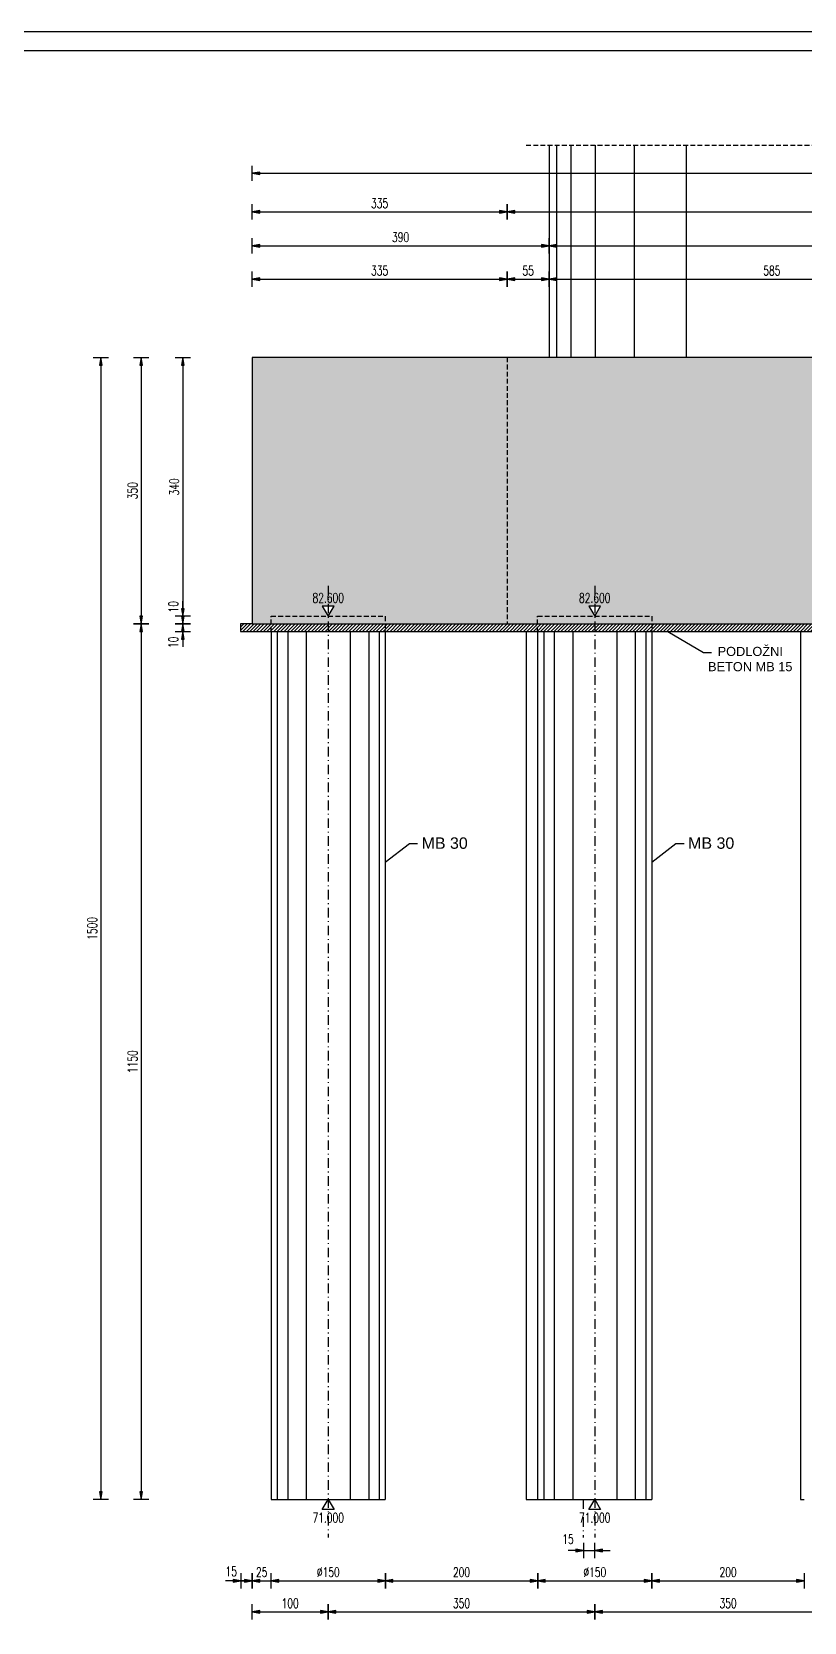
# Model space of a CAD drawing. Extents: x 729 to 13755, y 65128 to 68267.
# Drawn here: x 3605 to 4619, y 66178 to 68267 of the extents above; entities that cross this region are included whole.
import ezdxf
from ezdxf.enums import TextEntityAlignment as Align

# ---------------------------------------------------------------- set-up
doc = ezdxf.new("R2010")
doc.units = 0
doc.header["$LTSCALE"] = 50
doc.header["$PDMODE"] = 34
doc.header["$PDSIZE"] = 5
doc.linetypes.add('CENTER', pattern=[0.47, 0.25, -0.1, 0.02, -0.1])
doc.linetypes.add('HIDDEN2', pattern=[0.1875, 0.125, -0.0625])
doc.layers.get('DEFPOINTS').update_dxf_attribs({"linetype": 'CONTINUOUS'})
for name, color, linetype in [('BETON', 7, 'CONTINUOUS'), ('BETON tan', 40, 'CONTINUOUS'), ('BETON TANKO', 40, 'CONTINUOUS'), ('KOTE', 4, 'CONTINUOUS'), ('NEVIDLJIVO', 9, 'HIDDEN2'), ('OSI', 2, 'CENTER'), ('POM', 9, 'CONTINUOUS'), ('TANKO', 8, 'CONTINUOUS'), ('TEKST', 7, 'CONTINUOUS')]:
    doc.layers.add(name, color=color, linetype=linetype)
doc.styles.add('KOTE', font='romans.shx', dxfattribs={"width": 0.7})
doc.styles.add('NASLOV', font='ARIAL.TTF')
doc.dimstyles.new('M50', dxfattribs={"dimscale": 100, "dimtxt": 0.125, "dimasz": 0.1, "dimexe": 0.4, "dimexo": 2, "dimgap": 0.05, "dimtad": 1, "dimdec": 1, "dimrnd": 0.01, "dimdsep": 46, "dimtxsty": 'KOTE', "dimblk1": 'S', "dimblk2": 'S', "dimsah": 1, "dimcen": 0.4, "dimdle": 0.4, "dimse1": 1, "dimse2": 1, "dimclrd": 8, "dimclre": 251, "dimclrt": 4, "dimadec": 0, "dimazin": 0, "dimtfac": 1, "dimtdec": 1, "dimtmove": 2, "dimatfit": 3, "dimldrblk": 'S', "dimfxl": 0, "dimtvp": 1, "dimtolj": 1, "dimtzin": 4, "dimarcsym": 0})

# ---------------------------------------------------------------- blocks, each defined once
blk = doc.blocks.new('S')
at = {"layer": 'KOTE', "color": 9}
blk.add_line((0, 1), (0, -1), dxfattribs=at)
blk.add_lwpolyline([(-1, 0.17), (-1, -0.17), (0, 0)], close=True, dxfattribs=at)
at = {"layer": 'KOTE', "color": 9, "linetype": 'ByBlock'}
blk.add_solid([(-1, 0.17), (-1, -0.17), (0, 0)], dxfattribs=at)
blk = doc.blocks.new('*D679')
at = {"layer": 'DEFPOINTS', "color": 0}
for p in [(5843.9, 68081.3), (3893.9, 67839.4, 0), (5843.9, 67839.4, 0)]:
    blk.add_point(p, dxfattribs=at)
at = {"layer": 'POM', "color": 8, "lineweight": -2}
blk.add_line((3903.9, 68081.3), (5833.9, 68081.3), dxfattribs=at)
at = {"layer": 'POM', "color": 8, "lineweight": -2, "xscale": 10, "yscale": 10, "zscale": 10, "rotation": 180}
blk.add_blockref('S', (3893.9, 68081.3), dxfattribs=at)
at = {"layer": 'POM', "color": 8, "lineweight": -2, "xscale": 10, "yscale": 10, "zscale": 10}
blk.add_blockref('S', (5843.9, 68081.3), dxfattribs=at)
at = {"layer": 'POM', "color": 4, "insert": (4868.9, 68092.5), "char_height": 12.5, "attachment_point": 5, "style": 'KOTE'}
blk.add_mtext('\\A1;1950', dxfattribs=at)
blk = doc.blocks.new('*D680')
at = {"layer": 'DEFPOINTS', "color": 0}
for p in [(4868.9, 67942.2), (4868.9, 67942.2), (4283.9, 67936.3)]:
    blk.add_point(p, dxfattribs=at)
at = {"layer": 'POM', "color": 8, "lineweight": -2}
blk.add_line((4293.9, 67942.2), (4858.9, 67942.2), dxfattribs=at)
at = {"layer": 'POM', "color": 8, "lineweight": -2, "xscale": 10, "yscale": 10, "zscale": 10, "rotation": 180}
blk.add_blockref('S', (4283.9, 67942.2), dxfattribs=at)
at = {"layer": 'POM', "color": 8, "lineweight": -2, "xscale": 10, "yscale": 10, "zscale": 10}
blk.add_blockref('S', (4868.9, 67942.2), dxfattribs=at)
at = {"layer": 'POM', "color": 4, "insert": (4576.4, 67953.5), "char_height": 12.5, "attachment_point": 5, "style": 'KOTE'}
blk.add_mtext('\\A1;585', dxfattribs=at)
blk = doc.blocks.new('*D681')
at = {"layer": 'DEFPOINTS', "color": 0}
for p in [(4228.9, 67942.2), (3893.9, 67839.4, 0), (4228.9, 67839.4, 0)]:
    blk.add_point(p, dxfattribs=at)
at = {"layer": 'POM', "color": 8, "lineweight": -2}
blk.add_line((3903.9, 67942.2), (4218.9, 67942.2), dxfattribs=at)
at = {"layer": 'POM', "color": 8, "lineweight": -2, "xscale": 10, "yscale": 10, "zscale": 10, "rotation": 180}
blk.add_blockref('S', (3893.9, 67942.2), dxfattribs=at)
at = {"layer": 'POM', "color": 8, "lineweight": -2, "xscale": 10, "yscale": 10, "zscale": 10}
blk.add_blockref('S', (4228.9, 67942.2), dxfattribs=at)
at = {"layer": 'POM', "color": 4, "insert": (4061.4, 67953.5), "char_height": 12.5, "attachment_point": 5, "style": 'KOTE'}
blk.add_mtext('\\A1;335', dxfattribs=at)
blk = doc.blocks.new('*D690')
at = {"layer": 'DEFPOINTS', "color": 0}
for p in [(4283.9, 67986.1), (4283.9, 67882), (3893.9, 67839.4, 0)]:
    blk.add_point(p, dxfattribs=at)
at = {"layer": 'TANKO', "color": 8, "lineweight": -2}
blk.add_line((3903.9, 67986.1), (4273.9, 67986.1), dxfattribs=at)
at = {"layer": 'TANKO', "color": 8, "lineweight": -2, "xscale": 10, "yscale": 10, "zscale": 10, "rotation": 180}
blk.add_blockref('S', (3893.9, 67986.1), dxfattribs=at)
at = {"layer": 'TANKO', "color": 8, "lineweight": -2, "xscale": 10, "yscale": 10, "zscale": 10}
blk.add_blockref('S', (4283.9, 67986.1), dxfattribs=at)
at = {"layer": 'TANKO', "color": 4, "insert": (4088.9, 67997.4), "char_height": 12.5, "attachment_point": 5, "style": 'KOTE'}
blk.add_mtext('\\A1;390', dxfattribs=at)
blk = doc.blocks.new('*D691')
at = {"layer": 'DEFPOINTS', "color": 0}
for p in [(5453.9, 67986.1), (4283.9, 67882), (5453.9, 67882)]:
    blk.add_point(p, dxfattribs=at)
at = {"layer": 'TANKO', "color": 8, "lineweight": -2}
blk.add_line((4293.9, 67986.1), (5443.9, 67986.1), dxfattribs=at)
at = {"layer": 'TANKO', "color": 8, "lineweight": -2, "xscale": 10, "yscale": 10, "zscale": 10, "rotation": 180}
blk.add_blockref('S', (4283.9, 67986.1), dxfattribs=at)
at = {"layer": 'TANKO', "color": 8, "lineweight": -2, "xscale": 10, "yscale": 10, "zscale": 10}
blk.add_blockref('S', (5453.9, 67986.1), dxfattribs=at)
at = {"layer": 'TANKO', "color": 4, "insert": (4868.9, 67997.4), "char_height": 12.5, "attachment_point": 5, "style": 'KOTE'}
blk.add_mtext('\\A1;1170', dxfattribs=at)
blk = doc.blocks.new('*D1137')
at = {"layer": 'DEFPOINTS', "color": 0}
for p in [(3878.9, 67479.4), (3893.9, 67489.4), (3893.9, 66232.5)]:
    blk.add_point(p, dxfattribs=at)
at = {"layer": 'KOTE', "color": 8, "lineweight": -2}
for p, q in [((3868.9, 66232.5), (3858.9, 66232.5)), ((3878.9, 66232.5), (3893.9, 66232.5)), ((3903.9, 66232.5), (3913.9, 66232.5))]:
    blk.add_line(p, q, dxfattribs=at)
at = {"layer": 'KOTE', "color": 8, "lineweight": -2, "xscale": 10, "yscale": 10, "zscale": 10}
blk.add_blockref('S', (3878.9, 66232.5), dxfattribs=at)
at = {"layer": 'KOTE', "color": 8, "lineweight": -2, "xscale": 10, "yscale": 10, "zscale": 10, "rotation": 180}
blk.add_blockref('S', (3893.9, 66232.5), dxfattribs=at)
at = {"layer": 'KOTE', "color": 4, "insert": (3866.5, 66244.8), "char_height": 12.5, "attachment_point": 5, "style": 'KOTE'}
blk.add_mtext('\\A1;15', dxfattribs=at)
blk = doc.blocks.new('*D1138')
at = {"layer": 'DEFPOINTS', "color": 0}
for p in [(3893.9, 67489.4), (3918.9, 66339.4, 0), (3918.9, 66232.5)]:
    blk.add_point(p, dxfattribs=at)
at = {"layer": 'KOTE', "color": 8, "lineweight": -2}
for p, q in [((3883.9, 66232.5), (3873.9, 66232.5)), ((3893.9, 66232.5), (3918.9, 66232.5)), ((3928.9, 66232.5), (3938.9, 66232.5))]:
    blk.add_line(p, q, dxfattribs=at)
at = {"layer": 'KOTE', "color": 8, "lineweight": -2, "xscale": 10, "yscale": 10, "zscale": 10}
blk.add_blockref('S', (3893.9, 66232.5), dxfattribs=at)
at = {"layer": 'KOTE', "color": 8, "lineweight": -2, "xscale": 10, "yscale": 10, "zscale": 10, "rotation": 180}
blk.add_blockref('S', (3918.9, 66232.5), dxfattribs=at)
at = {"layer": 'KOTE', "color": 4, "insert": (3906.4, 66243.8), "char_height": 12.5, "attachment_point": 5, "style": 'KOTE'}
blk.add_mtext('\\A1;25', dxfattribs=at)
blk = doc.blocks.new('*D1139')
at = {"layer": 'DEFPOINTS', "color": 0}
for p in [(3918.9, 66339.4, 0), (4068.9, 66339.4, 0), (4068.9, 66232.5)]:
    blk.add_point(p, dxfattribs=at)
at = {"layer": 'KOTE', "color": 8, "lineweight": -2}
blk.add_line((3928.9, 66232.5), (4058.9, 66232.5), dxfattribs=at)
at = {"layer": 'KOTE', "color": 8, "lineweight": -2, "xscale": 10, "yscale": 10, "zscale": 10, "rotation": 180}
blk.add_blockref('S', (3918.9, 66232.5), dxfattribs=at)
at = {"layer": 'KOTE', "color": 8, "lineweight": -2, "xscale": 10, "yscale": 10, "zscale": 10}
blk.add_blockref('S', (4068.9, 66232.5), dxfattribs=at)
at = {"layer": 'KOTE', "color": 4, "insert": (3993.9, 66243.8), "char_height": 12.5, "attachment_point": 5, "style": 'KOTE'}
blk.add_mtext('\\A1;%%c150', dxfattribs=at)
blk = doc.blocks.new('*D1140')
at = {"layer": 'DEFPOINTS', "color": 0}
for p in [(4068.9, 66339.4, 0), (4268.9, 66339.4, 0), (4268.9, 66232.5)]:
    blk.add_point(p, dxfattribs=at)
at = {"layer": 'KOTE', "color": 8, "lineweight": -2}
blk.add_line((4078.9, 66232.5), (4258.9, 66232.5), dxfattribs=at)
at = {"layer": 'KOTE', "color": 8, "lineweight": -2, "xscale": 10, "yscale": 10, "zscale": 10, "rotation": 180}
blk.add_blockref('S', (4068.9, 66232.5), dxfattribs=at)
at = {"layer": 'KOTE', "color": 8, "lineweight": -2, "xscale": 10, "yscale": 10, "zscale": 10}
blk.add_blockref('S', (4268.9, 66232.5), dxfattribs=at)
at = {"layer": 'KOTE', "color": 4, "insert": (4168.9, 66243.8), "char_height": 12.5, "attachment_point": 5, "style": 'KOTE'}
blk.add_mtext('\\A1;200', dxfattribs=at)
blk = doc.blocks.new('*D1141')
at = {"layer": 'DEFPOINTS', "color": 0}
for p in [(4268.9, 66339.4, 0), (4418.9, 66339.4, 0), (4418.9, 66232.5)]:
    blk.add_point(p, dxfattribs=at)
at = {"layer": 'KOTE', "color": 8, "lineweight": -2}
blk.add_line((4278.9, 66232.5), (4408.9, 66232.5), dxfattribs=at)
at = {"layer": 'KOTE', "color": 8, "lineweight": -2, "xscale": 10, "yscale": 10, "zscale": 10, "rotation": 180}
blk.add_blockref('S', (4268.9, 66232.5), dxfattribs=at)
at = {"layer": 'KOTE', "color": 8, "lineweight": -2, "xscale": 10, "yscale": 10, "zscale": 10}
blk.add_blockref('S', (4418.9, 66232.5), dxfattribs=at)
at = {"layer": 'KOTE', "color": 4, "insert": (4343.9, 66243.8), "char_height": 12.5, "attachment_point": 5, "style": 'KOTE'}
blk.add_mtext('\\A1;%%c150', dxfattribs=at)
blk = doc.blocks.new('*D1142')
at = {"layer": 'DEFPOINTS', "color": 0}
for p in [(4418.9, 66339.4, 0), (4618.9, 66339.4, 0), (4618.9, 66232.5)]:
    blk.add_point(p, dxfattribs=at)
at = {"layer": 'KOTE', "color": 8, "lineweight": -2}
blk.add_line((4428.9, 66232.5), (4608.9, 66232.5), dxfattribs=at)
at = {"layer": 'KOTE', "color": 8, "lineweight": -2, "xscale": 10, "yscale": 10, "zscale": 10, "rotation": 180}
blk.add_blockref('S', (4418.9, 66232.5), dxfattribs=at)
at = {"layer": 'KOTE', "color": 8, "lineweight": -2, "xscale": 10, "yscale": 10, "zscale": 10}
blk.add_blockref('S', (4618.9, 66232.5), dxfattribs=at)
at = {"layer": 'KOTE', "color": 4, "insert": (4518.9, 66243.8), "char_height": 12.5, "attachment_point": 5, "style": 'KOTE'}
blk.add_mtext('\\A1;200', dxfattribs=at)
blk = doc.blocks.new('*D1152')
at = {"layer": 'DEFPOINTS', "color": 0}
for p in [(3893.9, 67489.4), (3993.9, 66314.7, 0), (3993.9, 66191.7)]:
    blk.add_point(p, dxfattribs=at)
at = {"layer": 'KOTE', "color": 8, "lineweight": -2}
blk.add_line((3903.9, 66191.7), (3983.9, 66191.7), dxfattribs=at)
at = {"layer": 'KOTE', "color": 8, "lineweight": -2, "xscale": 10, "yscale": 10, "zscale": 10, "rotation": 180}
blk.add_blockref('S', (3893.9, 66191.7), dxfattribs=at)
at = {"layer": 'KOTE', "color": 8, "lineweight": -2, "xscale": 10, "yscale": 10, "zscale": 10}
blk.add_blockref('S', (3993.9, 66191.7), dxfattribs=at)
at = {"layer": 'KOTE', "color": 4, "insert": (3943.9, 66202.9), "char_height": 12.5, "attachment_point": 5, "style": 'KOTE'}
blk.add_mtext('\\A1;100', dxfattribs=at)
blk = doc.blocks.new('*D1153')
at = {"layer": 'DEFPOINTS', "color": 0}
for p in [(3993.9, 66314.7, 0), (4343.9, 66314.7, 0), (4343.9, 66191.7)]:
    blk.add_point(p, dxfattribs=at)
at = {"layer": 'KOTE', "color": 8, "lineweight": -2}
blk.add_line((4003.9, 66191.7), (4333.9, 66191.7), dxfattribs=at)
at = {"layer": 'KOTE', "color": 8, "lineweight": -2, "xscale": 10, "yscale": 10, "zscale": 10, "rotation": 180}
blk.add_blockref('S', (3993.9, 66191.7), dxfattribs=at)
at = {"layer": 'KOTE', "color": 8, "lineweight": -2, "xscale": 10, "yscale": 10, "zscale": 10}
blk.add_blockref('S', (4343.9, 66191.7), dxfattribs=at)
at = {"layer": 'KOTE', "color": 4, "insert": (4168.9, 66202.9), "char_height": 12.5, "attachment_point": 5, "style": 'KOTE'}
blk.add_mtext('\\A1;350', dxfattribs=at)
blk = doc.blocks.new('*D1154')
at = {"layer": 'DEFPOINTS', "color": 0}
for p in [(4343.9, 66314.7, 0), (4693.9, 66314.7, 0), (4693.9, 66191.7)]:
    blk.add_point(p, dxfattribs=at)
at = {"layer": 'KOTE', "color": 8, "lineweight": -2}
blk.add_line((4353.9, 66191.7), (4683.9, 66191.7), dxfattribs=at)
at = {"layer": 'KOTE', "color": 8, "lineweight": -2, "xscale": 10, "yscale": 10, "zscale": 10, "rotation": 180}
blk.add_blockref('S', (4343.9, 66191.7), dxfattribs=at)
at = {"layer": 'KOTE', "color": 8, "lineweight": -2, "xscale": 10, "yscale": 10, "zscale": 10}
blk.add_blockref('S', (4693.9, 66191.7), dxfattribs=at)
at = {"layer": 'KOTE', "color": 4, "insert": (4518.9, 66202.9), "char_height": 12.5, "attachment_point": 5, "style": 'KOTE'}
blk.add_mtext('\\A1;350', dxfattribs=at)
blk = doc.blocks.new('*D1159')
at = {"layer": 'DEFPOINTS', "color": 0}
for p in [(3893.9, 67489.4), (4868.9, 67429.4, 0), (4868.9, 66148.1)]:
    blk.add_point(p, dxfattribs=at)
at = {"layer": 'KOTE', "color": 8, "lineweight": -2}
blk.add_line((3903.9, 66148.1), (4858.9, 66148.1), dxfattribs=at)
at = {"layer": 'KOTE', "color": 8, "lineweight": -2, "xscale": 10, "yscale": 10, "zscale": 10, "rotation": 180}
blk.add_blockref('S', (3893.9, 66148.1), dxfattribs=at)
at = {"layer": 'KOTE', "color": 8, "lineweight": -2, "xscale": 10, "yscale": 10, "zscale": 10}
blk.add_blockref('S', (4868.9, 66148.1), dxfattribs=at)
at = {"layer": 'KOTE', "color": 4, "insert": (4381.4, 66159.4), "char_height": 12.5, "attachment_point": 5, "style": 'KOTE'}
blk.add_mtext('\\A1;975', dxfattribs=at)
blk = doc.blocks.new('*D1166')
at = {"layer": 'BETON tan', "color": 8, "lineweight": -2}
for p, q in [((9356.7, 67561.2), (9356.7, 67571.2)), ((9356.7, 67551.2), (9356.7, 67525.2)), ((9356.7, 67515.2), (9356.7, 67505.2))]:
    blk.add_line(p, q, dxfattribs=at)
at = {"layer": 'DEFPOINTS', "color": 0}
for p in [(9393.2, 67551.2), (9356.7, 67525.2), (9393.2, 67525.2), (3893.9, 67489.4), (5843.9, 67489.4), (5843.9, 66104.6)]:
    blk.add_point(p, dxfattribs=at)
at = {"layer": 'KOTE', "color": 8, "lineweight": -2}
blk.add_line((3903.9, 66104.6), (5833.9, 66104.6), dxfattribs=at)
at = {"layer": 'BETON tan', "color": 8, "lineweight": -2, "xscale": 10, "yscale": 10, "zscale": 10}
for p, rotation in [((9356.7, 67551.2), 270), ((9356.7, 67525.2), 90)]:
    blk.add_blockref('S', p, dxfattribs=dict(at, rotation=rotation))
at = {"layer": 'KOTE', "color": 8, "lineweight": -2, "xscale": 10, "yscale": 10, "zscale": 10, "rotation": 180}
blk.add_blockref('S', (3893.9, 66104.6), dxfattribs=at)
at = {"layer": 'KOTE', "color": 8, "lineweight": -2, "xscale": 10, "yscale": 10, "zscale": 10}
blk.add_blockref('S', (5843.9, 66104.6), dxfattribs=at)
at = {"layer": 'BETON tan', "color": 4, "insert": (9345.5, 67538.2), "char_height": 12.5, "attachment_point": 5, "rotation": 90, "style": 'KOTE'}
blk.add_mtext('\\A1;26', dxfattribs=at)
at = {"layer": 'KOTE', "color": 4, "insert": (4868.9, 66115.8), "char_height": 12.5, "attachment_point": 5, "style": 'KOTE'}
blk.add_mtext('\\A1;1950', dxfattribs=at)
blk = doc.blocks.new('*D1168')
at = {"layer": 'BETON tan', "color": 8, "lineweight": -2}
for p, q in [((9883.2, 67561.2), (9883.2, 67571.2)), ((9883.2, 67551.2), (9883.2, 67525.2)), ((9883.2, 67515.2), (9883.2, 67505.2))]:
    blk.add_line(p, q, dxfattribs=at)
at = {"layer": 'DEFPOINTS', "color": 0}
for p in [(9883.2, 67551.2), (9883.2, 67525.2), (9883.2, 67525.2), (2460.8, 67128.8, 0), (2460.8, 67096.7), (2465.8, 66986.8, 0)]:
    blk.add_point(p, dxfattribs=at)
at = {"layer": 'KOTE', "color": 8, "lineweight": -2}
for p, q in [((2450.8, 67096.7), (2440.8, 67096.7)), ((2465.8, 67096.7), (2460.8, 67096.7)), ((2475.8, 67096.7), (2485.8, 67096.7))]:
    blk.add_line(p, q, dxfattribs=at)
at = {"layer": 'BETON tan', "color": 8, "lineweight": -2, "xscale": 10, "yscale": 10, "zscale": 10}
for p, rotation in [((9883.2, 67551.2), 270), ((9883.2, 67525.2), 90)]:
    blk.add_blockref('S', p, dxfattribs=dict(at, rotation=rotation))
at = {"layer": 'KOTE', "color": 8, "lineweight": -2, "xscale": 10, "yscale": 10, "zscale": 10}
for p, rotation in [((2460.8, 67096.7), 359.999999999974), ((2465.8, 67096.7), 179.9999999999739)]:
    blk.add_blockref('S', p, dxfattribs=dict(at, rotation=rotation))
at = {"layer": 'BETON tan', "color": 4, "insert": (9872, 67538.2), "char_height": 12.5, "attachment_point": 5, "rotation": 90, "style": 'KOTE'}
blk.add_mtext('\\A1;26', dxfattribs=at)
at = {"layer": 'KOTE', "color": 4, "insert": (2453.3, 67112.9), "char_height": 12.5, "attachment_point": 5, "style": 'KOTE'}
blk.add_mtext('\\A1;5', dxfattribs=at)
blk = doc.blocks.new('*D1169')
at = {"layer": 'BETON tan', "color": 8, "lineweight": -2}
for p, q in [((9473.2, 67561.2), (9473.2, 67571.2)), ((9473.2, 67551.2), (9473.2, 67525.2)), ((9473.2, 67515.2), (9473.2, 67505.2))]:
    blk.add_line(p, q, dxfattribs=at)
at = {"layer": 'DEFPOINTS', "color": 0}
for p in [(9473.2, 67551.2), (9473.2, 67525.2), (9473.2, 67525.2), (2465.8, 66368.8, 0), (2460.8, 66258.9), (2460.8, 66226.8, 0)]:
    blk.add_point(p, dxfattribs=at)
at = {"layer": 'KOTE', "color": 8, "lineweight": -2}
for p, q in [((2450.8, 66258.9), (2440.8, 66258.9)), ((2465.8, 66258.9), (2460.8, 66258.9)), ((2475.8, 66258.9), (2485.8, 66258.9))]:
    blk.add_line(p, q, dxfattribs=at)
at = {"layer": 'BETON tan', "color": 8, "lineweight": -2, "xscale": 10, "yscale": 10, "zscale": 10}
for p, rotation in [((9473.2, 67551.2), 270), ((9473.2, 67525.2), 90)]:
    blk.add_blockref('S', p, dxfattribs=dict(at, rotation=rotation))
at = {"layer": 'KOTE', "color": 8, "lineweight": -2, "xscale": 10, "yscale": 10, "zscale": 10}
blk.add_blockref('S', (2460.8, 66258.9), dxfattribs=at)
at = {"layer": 'KOTE', "color": 8, "lineweight": -2, "xscale": 10, "yscale": 10, "zscale": 10, "rotation": 180}
blk.add_blockref('S', (2465.8, 66258.9), dxfattribs=at)
at = {"layer": 'BETON tan', "color": 4, "insert": (9462, 67538.2), "char_height": 12.5, "attachment_point": 5, "rotation": 90, "style": 'KOTE'}
blk.add_mtext('\\A1;26', dxfattribs=at)
at = {"layer": 'KOTE', "color": 4, "insert": (2453.3, 66270.5), "char_height": 12.5, "attachment_point": 5, "style": 'KOTE'}
blk.add_mtext('\\A1;5', dxfattribs=at)
blk = doc.blocks.new('*D1170')
at = {"layer": 'BETON tan', "color": 8, "lineweight": -2}
for p, q in [((11438.1, 67561.2), (11438.1, 67571.2)), ((11438.1, 67551.2), (11438.1, 67525.2)), ((11438.1, 67515.2), (11438.1, 67505.2))]:
    blk.add_line(p, q, dxfattribs=at)
at = {"layer": 'DEFPOINTS', "color": 0}
for p in [(11438.1, 67551.2), (11438.1, 67525.2), (11438.1, 67525.2), (4328.9, 66289.4, 0), (4343.9, 66289.4, 0), (4343.9, 66272.1)]:
    blk.add_point(p, dxfattribs=at)
at = {"layer": 'TANKO', "color": 8, "lineweight": -2}
for p, q in [((4318.9, 66272.1), (4308.9, 66272.1)), ((4328.9, 66272.1), (4343.9, 66272.1)), ((4353.9, 66272.1), (4363.9, 66272.1))]:
    blk.add_line(p, q, dxfattribs=at)
at = {"layer": 'BETON tan', "color": 8, "lineweight": -2, "xscale": 10, "yscale": 10, "zscale": 10}
for p, rotation in [((11438.1, 67551.2), 270), ((11438.1, 67525.2), 90)]:
    blk.add_blockref('S', p, dxfattribs=dict(at, rotation=rotation))
at = {"layer": 'TANKO', "color": 8, "lineweight": -2, "xscale": 10, "yscale": 10, "zscale": 10}
blk.add_blockref('S', (4328.9, 66272.1), dxfattribs=at)
at = {"layer": 'TANKO', "color": 8, "lineweight": -2, "xscale": 10, "yscale": 10, "zscale": 10, "rotation": 180}
blk.add_blockref('S', (4343.9, 66272.1), dxfattribs=at)
at = {"layer": 'BETON tan', "color": 4, "insert": (11426.8, 67538.2), "char_height": 12.5, "attachment_point": 5, "rotation": 90, "style": 'KOTE'}
blk.add_mtext('\\A1;26', dxfattribs=at)
at = {"layer": 'TANKO', "color": 4, "insert": (4308.7, 66287.2), "char_height": 12.5, "attachment_point": 5, "style": 'KOTE'}
blk.add_mtext('\\A1;15', dxfattribs=at)
blk = doc.blocks.new('*D1174')
at = {"layer": 'DEFPOINTS', "color": 0}
for p in [(4283.9, 67942.2), (4283.9, 67899.6, 0), (4228.9, 67839.4)]:
    blk.add_point(p, dxfattribs=at)
at = {"layer": 'TANKO', "color": 8, "lineweight": -2}
blk.add_line((4238.9, 67942.2), (4273.9, 67942.2), dxfattribs=at)
at = {"layer": 'TANKO', "color": 8, "lineweight": -2, "xscale": 10, "yscale": 10, "zscale": 10, "rotation": 180}
blk.add_blockref('S', (4228.9, 67942.2), dxfattribs=at)
at = {"layer": 'TANKO', "color": 8, "lineweight": -2, "xscale": 10, "yscale": 10, "zscale": 10}
blk.add_blockref('S', (4283.9, 67942.2), dxfattribs=at)
at = {"layer": 'TANKO', "color": 4, "insert": (4256.4, 67953.5), "char_height": 12.5, "attachment_point": 5, "style": 'KOTE'}
blk.add_mtext('\\A1;55', dxfattribs=at)
blk = doc.blocks.new('*D1175')
at = {"layer": 'DEFPOINTS', "color": 0}
for p in [(4228.9, 68030.7), (3893.9, 67839.4), (4228.9, 67839.4)]:
    blk.add_point(p, dxfattribs=at)
at = {"layer": 'TANKO', "color": 8, "lineweight": -2}
blk.add_line((3903.9, 68030.7), (4218.9, 68030.7), dxfattribs=at)
at = {"layer": 'TANKO', "color": 8, "lineweight": -2, "xscale": 10, "yscale": 10, "zscale": 10, "rotation": 180}
blk.add_blockref('S', (3893.9, 68030.7), dxfattribs=at)
at = {"layer": 'TANKO', "color": 8, "lineweight": -2, "xscale": 10, "yscale": 10, "zscale": 10}
blk.add_blockref('S', (4228.9, 68030.7), dxfattribs=at)
at = {"layer": 'TANKO', "color": 4, "insert": (4061.4, 68042), "char_height": 12.5, "attachment_point": 5, "style": 'KOTE'}
blk.add_mtext('\\A1;335', dxfattribs=at)
blk = doc.blocks.new('*D1176')
at = {"layer": 'DEFPOINTS', "color": 0}
for p in [(5843.9, 68030.7), (4228.9, 67839.4), (5843.9, 67839.4)]:
    blk.add_point(p, dxfattribs=at)
at = {"layer": 'TANKO', "color": 8, "lineweight": -2}
blk.add_line((4238.9, 68030.7), (5833.9, 68030.7), dxfattribs=at)
at = {"layer": 'TANKO', "color": 8, "lineweight": -2, "xscale": 10, "yscale": 10, "zscale": 10, "rotation": 180}
blk.add_blockref('S', (4228.9, 68030.7), dxfattribs=at)
at = {"layer": 'TANKO', "color": 8, "lineweight": -2, "xscale": 10, "yscale": 10, "zscale": 10}
blk.add_blockref('S', (5843.9, 68030.7), dxfattribs=at)
at = {"layer": 'TANKO', "color": 4, "insert": (5036.4, 68042), "char_height": 12.5, "attachment_point": 5, "style": 'KOTE'}
blk.add_mtext('\\A1;1615', dxfattribs=at)
blk = doc.blocks.new('*D1178')
at = {"layer": 'DEFPOINTS', "color": 0}
for p in [(3893.9, 67839.4), (3802.8, 67499.4), (3918.9, 67499.4, 0)]:
    blk.add_point(p, dxfattribs=at)
at = {"layer": 'POM', "color": 8, "lineweight": -2}
blk.add_line((3802.8, 67829.4), (3802.8, 67509.4), dxfattribs=at)
at = {"layer": 'POM', "color": 8, "lineweight": -2, "xscale": 10, "yscale": 10, "zscale": 10}
for p, rotation in [((3802.8, 67839.4), 90), ((3802.8, 67499.4), 270)]:
    blk.add_blockref('S', p, dxfattribs=dict(at, rotation=rotation))
at = {"layer": 'POM', "color": 4, "insert": (3791.6, 67669.4), "char_height": 12.5, "attachment_point": 5, "rotation": 90, "style": 'KOTE'}
blk.add_mtext('\\A1;340', dxfattribs=at)
blk = doc.blocks.new('*D1179')
at = {"layer": 'DEFPOINTS', "color": 0}
for p in [(3802.8, 67489.4), (3878.9, 67489.4), (3918.9, 67499.4, 0)]:
    blk.add_point(p, dxfattribs=at)
at = {"layer": 'TANKO', "color": 8, "lineweight": -2}
for p, q in [((3802.8, 67509.4), (3802.8, 67519.4)), ((3802.8, 67499.4), (3802.8, 67489.4)), ((3802.8, 67479.4), (3802.8, 67469.4))]:
    blk.add_line(p, q, dxfattribs=at)
at = {"layer": 'TANKO', "color": 8, "lineweight": -2, "xscale": 10, "yscale": 10, "zscale": 10}
for p, rotation in [((3802.8, 67499.4), 270), ((3802.8, 67489.4), 90)]:
    blk.add_blockref('S', p, dxfattribs=dict(at, rotation=rotation))
at = {"layer": 'TANKO', "color": 4, "insert": (3790.5, 67511.9), "char_height": 12.5, "attachment_point": 5, "rotation": 90, "style": 'KOTE'}
blk.add_mtext('\\A1;10', dxfattribs=at)
blk = doc.blocks.new('*D1180')
at = {"layer": 'DEFPOINTS', "color": 0}
for p in [(3893.9, 67839.4), (3748.2, 67489.4), (3878.9, 67489.4)]:
    blk.add_point(p, dxfattribs=at)
at = {"layer": 'TANKO', "color": 8, "lineweight": -2}
blk.add_line((3748.2, 67829.4), (3748.2, 67499.4), dxfattribs=at)
at = {"layer": 'TANKO', "color": 8, "lineweight": -2, "xscale": 10, "yscale": 10, "zscale": 10}
for p, rotation in [((3748.2, 67839.4), 90), ((3748.2, 67489.4), 270)]:
    blk.add_blockref('S', p, dxfattribs=dict(at, rotation=rotation))
at = {"layer": 'TANKO', "color": 4, "insert": (3737, 67664.4), "char_height": 12.5, "attachment_point": 5, "rotation": 90, "style": 'KOTE'}
blk.add_mtext('\\A1;350', dxfattribs=at)
blk = doc.blocks.new('*D1181')
at = {"layer": 'DEFPOINTS', "color": 0}
for p in [(3878.9, 67489.4), (3748.2, 66339.4), (3918.9, 66339.4, 0)]:
    blk.add_point(p, dxfattribs=at)
at = {"layer": 'TANKO', "color": 8, "lineweight": -2}
blk.add_line((3748.2, 67479.4), (3748.2, 66349.4), dxfattribs=at)
at = {"layer": 'TANKO', "color": 8, "lineweight": -2, "xscale": 10, "yscale": 10, "zscale": 10}
for p, rotation in [((3748.2, 67489.4), 90), ((3748.2, 66339.4), 270)]:
    blk.add_blockref('S', p, dxfattribs=dict(at, rotation=rotation))
at = {"layer": 'TANKO', "color": 4, "insert": (3737, 66914.4), "char_height": 12.5, "attachment_point": 5, "rotation": 90, "style": 'KOTE'}
blk.add_mtext('\\A1;1150', dxfattribs=at)
blk = doc.blocks.new('*D1182')
at = {"layer": 'DEFPOINTS', "color": 0}
for p in [(3893.9, 67839.4), (3695.2, 66339.4), (3918.9, 66339.4, 0)]:
    blk.add_point(p, dxfattribs=at)
at = {"layer": 'TANKO', "color": 8, "lineweight": -2}
blk.add_line((3695.2, 67829.4), (3695.2, 66349.4), dxfattribs=at)
at = {"layer": 'TANKO', "color": 8, "lineweight": -2, "xscale": 10, "yscale": 10, "zscale": 10}
for p, rotation in [((3695.2, 67839.4), 90), ((3695.2, 66339.4), 270)]:
    blk.add_blockref('S', p, dxfattribs=dict(at, rotation=rotation))
at = {"layer": 'TANKO', "color": 4, "insert": (3684, 67089.4), "char_height": 12.5, "attachment_point": 5, "rotation": 90, "style": 'KOTE'}
blk.add_mtext('\\A1;1500', dxfattribs=at)
blk = doc.blocks.new('*D1183')
at = {"layer": 'DEFPOINTS', "color": 0}
for p in [(3802.8, 67479.4), (3878.9, 67489.4), (3878.9, 67479.4)]:
    blk.add_point(p, dxfattribs=at)
at = {"layer": 'TANKO', "color": 8, "lineweight": -2}
for p, q in [((3802.8, 67499.4), (3802.8, 67509.4)), ((3802.8, 67489.4), (3802.8, 67479.4)), ((3802.8, 67469.4), (3802.8, 67459.4))]:
    blk.add_line(p, q, dxfattribs=at)
at = {"layer": 'TANKO', "color": 8, "lineweight": -2, "xscale": 10, "yscale": 10, "zscale": 10}
for p, rotation in [((3802.8, 67489.4), 270), ((3802.8, 67479.4), 90)]:
    blk.add_blockref('S', p, dxfattribs=dict(at, rotation=rotation))
at = {"layer": 'TANKO', "color": 4, "insert": (3790.5, 67465.3), "char_height": 12.5, "attachment_point": 5, "rotation": 90, "style": 'KOTE'}
blk.add_mtext('\\A1;10', dxfattribs=at)
blk = doc.blocks.new('GKOT')
at = {"layer": 'TANKO'}
blk.add_lwpolyline([(0, 0), (0.155, 0.268), (-0.155, 0.268)], close=True, dxfattribs=at)
at = {"layer": 'KOTE', "style": 'KOTE', "width": 0.7}
blk.add_attdef('KOTA', text='', height=0.25, dxfattribs=at).set_placement((0, 0.482), align=Align.MIDDLE)
blk = doc.blocks.new('dKOT')
at = {"layer": 'TANKO'}
blk.add_lwpolyline([(0, 0), (0.155, -0.268), (-0.155, -0.268)], close=True, dxfattribs=at)
at = {"layer": 'KOTE', "style": 'KOTE', "width": 0.7}
blk.add_attdef('KOTA', text='', height=0.25, dxfattribs=at).set_placement((0, -0.482), align=Align.MIDDLE)

msp = doc.modelspace()

# ---------------------------------------------------------------- hatches: boundary and pattern name
at = {"layer": 'BETON tan'}
h = msp.add_hatch(dxfattribs=at)
h.set_pattern_fill('DOTS', color=256, scale=2, style=0)
h.paths.add_polyline_path([(3893.85, 67839.42), (4143.36, 67839.42), (4143.36, 67489.42), (3893.85, 67489.42)])
edge = h.paths.add_edge_path(flags=16)
edge.add_line((3993.85, 67499.42), (4001.59, 67512.81))
edge.add_line((4001.59, 67512.81), (3986.12, 67512.81))
h.paths.add_polyline_path([(3969.06, 67514.14), (4018.65, 67514.14), (4018.65, 67532.89), (3969.06, 67532.89)], flags=24)
h = msp.add_hatch(dxfattribs=at)
h.set_pattern_fill('DOTS', color=256, scale=2, style=0)
h.paths.add_polyline_path([(4143.36, 67839.42), (4448.69, 67839.42), (4448.69, 67489.42), (4143.36, 67489.42)])
edge = h.paths.add_edge_path(flags=16)
edge.add_line((4343.85, 67499.42), (4351.59, 67512.81))
edge.add_line((4351.59, 67512.81), (4336.12, 67512.81))
h.paths.add_polyline_path([(4319.06, 67514.14), (4368.65, 67514.14), (4368.65, 67532.89), (4319.06, 67532.89)], flags=24)
h = msp.add_hatch(dxfattribs=at)
h.set_pattern_fill('DOTS', color=256, scale=2, style=0)
h.paths.add_polyline_path([(4448.69, 67839.42), (4727.07, 67839.42), (4727.07, 67489.42), (4448.69, 67489.42)])
edge = h.paths.add_edge_path(flags=16)
edge.add_line((4693.85, 67499.42), (4701.59, 67512.81))
edge.add_line((4701.59, 67512.81), (4686.12, 67512.81))
h.paths.add_polyline_path([(4669.06, 67514.14), (4718.65, 67514.14), (4718.65, 67532.89), (4669.06, 67532.89)], flags=24)
at = {"layer": 'TANKO'}
h = msp.add_hatch(dxfattribs=at)
h.set_pattern_fill('ANSI31', color=256, style=0)
h.set_pattern_definition([(45, (-10447.0677, 6152.2677), (-2.24506403, 2.24506403), [])])
h.paths.add_polyline_path([(3893.85, 67489.42), (4868.85, 67489.42), (5843.85, 67489.42), (5858.85, 67489.42), (5858.85, 67479.42), (3878.85, 67479.42), (3878.85, 67489.42)])

# ---------------------------------------------------------------- linework, layer by layer
at = {"layer": 'BETON'}
for p, q in [((4868.85, 67839.42, 0), (3893.85, 67839.42)), ((3893.85, 67839.42), (3893.85, 67489.42)), ((3893.85, 67489.42), (4868.85, 67489.42, 0)), ((3918.85, 67479.42, 0), (3918.85, 66339.42, 0)), ((4068.85, 67479.42, 0), (4068.85, 66339.42, 0)), ((4268.85, 67479.42, 0), (4268.85, 66339.42, 0)), ((4418.85, 67479.42, 0), (4418.85, 66339.42, 0)), ((3918.85, 66339.42, 0), (4068.85, 66339.42, 0)), ((4268.85, 66339.42, 0), (4418.85, 66339.42, 0))]:
    msp.add_line(p, q, dxfattribs=at)
for points in [[(729.44, 65128.08), (8735.22, 65128.08), (8735.22, 68267.2), (729.44, 68267.2)], [(854.44, 65153.08), (8710.22, 65153.08), (8710.22, 68242.2), (854.44, 68242.2)]]:
    msp.add_lwpolyline(points, close=True, dxfattribs=at)
at = {"layer": 'BETON TANKO'}
msp.add_line((4283.85, 68118.26, 0), (4283.85, 67839.42, 0), dxfattribs=at)
at = {"layer": 'NEVIDLJIVO'}
for p, q in [((4253.85, 68118.26, 0), (5483.85, 68118.26, 0)), ((4228.85, 67839.42), (4228.85, 67489.42)), ((3918.85, 67479.42, 0), (3918.85, 67499.42, 0)), ((3918.85, 67499.42, 0), (4068.85, 67499.42, 0)), ((4068.85, 67499.42, 0), (4068.85, 67479.42, 0)), ((4268.85, 67479.42, 0), (4268.85, 67499.42, 0)), ((4268.85, 67499.42, 0), (4418.85, 67499.42, 0)), ((4418.85, 67499.42, 0), (4418.85, 67479.42, 0))]:
    msp.add_line(p, q, dxfattribs=at)
at = {"layer": 'OSI'}
for p, q in [((3993.85, 67539.42, 0), (3993.85, 66289.42, 0)), ((4343.85, 67539.42, 0), (4343.85, 66289.42, 0)), ((4328.85, 66339.42, 0), (4328.85, 66289.42, 0))]:
    msp.add_line(p, q, dxfattribs=at)
at = {"layer": 'POM'}
for p, q in [((3926.91, 67479.42, 0), (3926.91, 66339.42, 0)), ((3940.72, 67479.42, 0), (3940.72, 66339.42, 0)), ((3964.9, 67479.42, 0), (3964.9, 66339.42, 0)), ((4022.81, 67479.42, 0), (4022.81, 66339.42, 0)), ((4046.98, 67479.42, 0), (4046.98, 66339.42, 0)), ((4060.8, 67479.42, 0), (4060.8, 66339.42, 0)), ((4276.91, 67479.42, 0), (4276.91, 66339.42, 0)), ((4290.72, 67479.42, 0), (4290.72, 66339.42, 0)), ((4314.9, 67479.42, 0), (4314.9, 66339.42, 0)), ((4372.81, 67479.42, 0), (4372.81, 66339.42, 0)), ((4396.98, 67479.42, 0), (4396.98, 66339.42, 0)), ((4410.8, 67479.42, 0), (4410.8, 66339.42, 0)), ((4439.61, 67479.42, 0), (4486.57, 67451.78, 0)), ((4486.57, 67451.78, 0), (4497.18, 67451.78, 0)), ((4068.85, 67176.63, 0), (4100.45, 67201.05, 0)), ((4100.45, 67201.05, 0), (4111.05, 67201.05, 0)), ((4418.85, 67176.63, 0), (4450.45, 67201.05, 0)), ((4450.45, 67201.05, 0), (4461.05, 67201.05, 0))]:
    msp.add_line(p, q, dxfattribs=at)
at = {"layer": 'TANKO'}
for p, q in [((4293.57, 68118.26, 0), (4293.57, 67839.42, 0)), ((4312.45, 68118.26, 0), (4312.45, 67839.42, 0)), ((4344.32, 68118.26, 0), (4344.32, 67839.42, 0)), ((4395.51, 68118.26, 0), (4395.51, 67839.42, 0)), ((4463.85, 68118.26, 0), (4463.85, 67839.42, 0)), ((3893.85, 67489.42), (3878.85, 67489.42)), ((3878.85, 67489.42), (3878.85, 67479.42)), ((3878.85, 67479.42), (5858.85, 67479.42)), ((4253.85, 67479.42, 0), (4253.85, 66339.42, 0)), ((4613.85, 67479.42, 0), (4613.85, 66339.42, 0)), ((4253.85, 66339.42, 0), (4268.85, 66339.42, 0)), ((4613.85, 66339.42, 0), (4618.85, 66339.42, 0))]:
    msp.add_line(p, q, dxfattribs=at)

# ---------------------------------------------------------------- block references
at = {"layer": 'BETON tan', "xscale": 50, "yscale": 50, "zscale": 50}
for name, p, values in [('GKOT', (3993.85, 67499.42, 0), {'KOTA': '82.600'}), ('GKOT', (4343.85, 67499.42, 0), {'KOTA': '82.600'}), ('dKOT', (3993.85, 66339.42, 0), {'KOTA': '71.000'}), ('dKOT', (4343.85, 66339.42, 0), {'KOTA': '71.000'})]:
    msp.add_blockref(name, p, dxfattribs=at).add_auto_attribs(values)

# ---------------------------------------------------------------- texts
at = {"layer": 'TEKST', "attachment_point": 5, "style": 'NASLOV'}
for s, insert, char_height in [('{\\fArial|b0|i0|c238|p34;PODLOŽNI \\PBETON MB 15}', (4548.03, 67443.18, 0), 12), ('{\\fArial|b0|i0|c238|p34;MB 30}', (4146.77, 67201.38, 0), 15), ('{\\fArial|b0|i0|c238|p34;MB 30}', (4496.77, 67201.38, 0), 15)]:
    msp.add_mtext(s, dxfattribs=dict(at, insert=insert, char_height=char_height))

# ---------------------------------------------------------------- dimensions: what is measured, and where the dimension line sits
at = {"layer": 'BETON tan'}
for base, p1, p2, picture, middle in [((9883.25, 67525.16), (9883.25, 67551.16), (9883.25, 67525.16), '*D1168', (9872, 67538.16)), ((9473.25, 67525.16), (9473.25, 67551.16), (9473.25, 67525.16), '*D1169', (9462, 67538.16)), ((11438.09, 67525.16), (11438.09, 67551.16), (11438.09, 67525.16), '*D1170', (11426.84, 67538.16))]:
    dim = msp.add_linear_dim(base=base, p1=p1, p2=p2, angle=90, dimstyle='M50', dxfattribs=at)
    dim.commit()
    dim.dimension.update_dxf_attribs({"geometry": picture, "text_midpoint": middle})
at = {"layer": 'KOTE'}
for base, p1, p2, picture, middle in [((2460.84, 67096.71), (2465.84, 66986.85, 0), (2460.84, 67128.77, 0), '*D1168', (2453.34, 67112.86)), ((2460.84, 66258.91), (2465.84, 66368.77, 0), (2460.84, 66226.85, 0), '*D1169', (2453.34, 66270.48))]:
    dim = msp.add_linear_dim(base=base, p1=p1, p2=p2, angle=180, dimstyle='M50', dxfattribs=at)
    dim.commit()
    dim.dimension.update_dxf_attribs({"geometry": picture, "text_midpoint": middle, "dimtype": 160})
for base, p1, p2, picture, middle in [((5843.85, 66104.56), (3893.85, 67489.42), (5843.85, 67489.42), '*D1166', (4868.85, 66115.81)), ((3918.85, 66232.53), (3893.85, 67489.42), (3918.85, 66339.42, 0), '*D1138', (3906.35, 66243.78)), ((3993.85, 66191.66), (3893.85, 67489.42), (3993.85, 66314.68, 0), '*D1152', (3943.85, 66202.91)), ((4868.85, 66148.13), (3893.85, 67489.42), (4868.85, 67429.42, 0), '*D1159', (4381.35, 66159.38)), ((4268.85, 66232.53), (4068.85, 66339.42, 0), (4268.85, 66339.42, 0), '*D1140', (4168.85, 66243.78)), ((4618.85, 66232.53), (4418.85, 66339.42, 0), (4618.85, 66339.42, 0), '*D1142', (4518.85, 66243.78)), ((4343.85, 66191.66), (3993.85, 66314.68, 0), (4343.85, 66314.68, 0), '*D1153', (4168.85, 66202.91)), ((4693.85, 66191.66), (4343.85, 66314.68, 0), (4693.85, 66314.68, 0), '*D1154', (4518.85, 66202.91))]:
    dim = msp.add_linear_dim(base=base, p1=p1, p2=p2, dimstyle='M50', dxfattribs=at)
    dim.commit()
    dim.dimension.update_dxf_attribs({"geometry": picture, "text_midpoint": middle})
dim = msp.add_linear_dim(base=(3893.85, 66232.53), p1=(3878.85, 67479.42), p2=(3893.85, 67489.42), dimstyle='M50', dxfattribs=at)
dim.commit()
dim.dimension.update_dxf_attribs({"geometry": '*D1137', "text_midpoint": (3866.48, 66244.8), "dimtype": 160})
for base, p1, p2, picture, middle in [((4068.85, 66232.53), (3918.85, 66339.42, 0), (4068.85, 66339.42, 0), '*D1139', (3993.85, 66243.78)), ((4418.85, 66232.53), (4268.85, 66339.42, 0), (4418.85, 66339.42, 0), '*D1141', (4343.85, 66243.78))]:
    dim = msp.add_linear_dim(base=base, p1=p1, p2=p2, text='%%c<>', dimstyle='M50', dxfattribs=at)
    dim.commit()
    dim.dimension.update_dxf_attribs({"geometry": picture, "text_midpoint": middle})
at = {"layer": 'POM'}
for base, p1, p2, picture, middle in [((5843.85, 68081.28, 0), (3893.85, 67839.42), (5843.85, 67839.42), '*D679', (4868.85, 68092.53, 0)), ((4228.85, 67942.24, 0), (3893.85, 67839.42), (4228.85, 67839.42), '*D681', (4061.35, 67953.49, 0)), ((4868.85, 67942.24, 0), (4283.85, 67936.33, 0), (4868.85, 67942.24, 0), '*D680', (4576.35, 67953.49, 0))]:
    dim = msp.add_linear_dim(base=base, p1=p1, p2=p2, dimstyle='M50', dxfattribs=at)
    dim.commit()
    dim.dimension.update_dxf_attribs({"geometry": picture, "text_midpoint": middle})
dim = msp.add_linear_dim(base=(3802.81, 67499.42), p1=(3893.85, 67839.42), p2=(3918.85, 67499.42, 0), angle=90, dimstyle='M50', dxfattribs=at)
dim.commit()
dim.dimension.update_dxf_attribs({"geometry": '*D1178', "text_midpoint": (3791.56, 67669.42)})
at = {"layer": 'TANKO'}
for base, p1, p2, picture, middle in [((4228.85, 68030.74), (3893.85, 67839.42), (4228.85, 67839.42), '*D1175', (4061.35, 68041.99)), ((5843.85, 68030.74), (4228.85, 67839.42), (5843.85, 67839.42), '*D1176', (5036.35, 68041.99)), ((4283.85, 67986.14, 0), (3893.85, 67839.42), (4283.85, 67882.04, 0), '*D690', (4088.85, 67997.39, 0)), ((5453.85, 67986.14, 0), (4283.85, 67882.04, 0), (5453.85, 67881.97, 0), '*D691', (4868.85, 67997.39, 0)), ((4283.85, 67942.24), (4228.85, 67839.42), (4283.85, 67899.63, 0), '*D1174', (4256.35, 67953.49))]:
    dim = msp.add_linear_dim(base=base, p1=p1, p2=p2, dimstyle='M50', dxfattribs=at)
    dim.commit()
    dim.dimension.update_dxf_attribs({"geometry": picture, "text_midpoint": middle})
for base, p1, p2, picture, middle in [((3695.24, 66339.42), (3893.85, 67839.42), (3918.85, 66339.42, 0), '*D1182', (3683.99, 67089.42)), ((3748.23, 67489.42), (3893.85, 67839.42), (3878.85, 67489.42), '*D1180', (3736.98, 67664.42)), ((3748.23, 66339.42), (3878.85, 67489.42), (3918.85, 66339.42, 0), '*D1181', (3736.98, 66914.42))]:
    dim = msp.add_linear_dim(base=base, p1=p1, p2=p2, angle=90, dimstyle='M50', dxfattribs=at)
    dim.commit()
    dim.dimension.update_dxf_attribs({"geometry": picture, "text_midpoint": middle})
dim = msp.add_linear_dim(base=(4343.85, 66272.14), p1=(4328.85, 66289.42, 0), p2=(4343.85, 66289.42, 0), dimstyle='M50', dxfattribs=at)
dim.commit()
dim.dimension.update_dxf_attribs({"geometry": '*D1170', "text_midpoint": (4308.68, 66287.25), "dimtype": 160})
for base, p1, p2, picture, middle in [((3802.81, 67489.42), (3918.85, 67499.42, 0), (3878.85, 67489.42), '*D1179', (3790.48, 67511.87)), ((3802.81, 67479.42), (3878.85, 67489.42), (3878.85, 67479.42), '*D1183', (3790.48, 67465.35))]:
    dim = msp.add_linear_dim(base=base, p1=p1, p2=p2, angle=90, dimstyle='M50', dxfattribs=at)
    dim.commit()
    dim.dimension.update_dxf_attribs({"geometry": picture, "text_midpoint": middle, "dimtype": 160})

doc.saveas('drawing.dxf')
